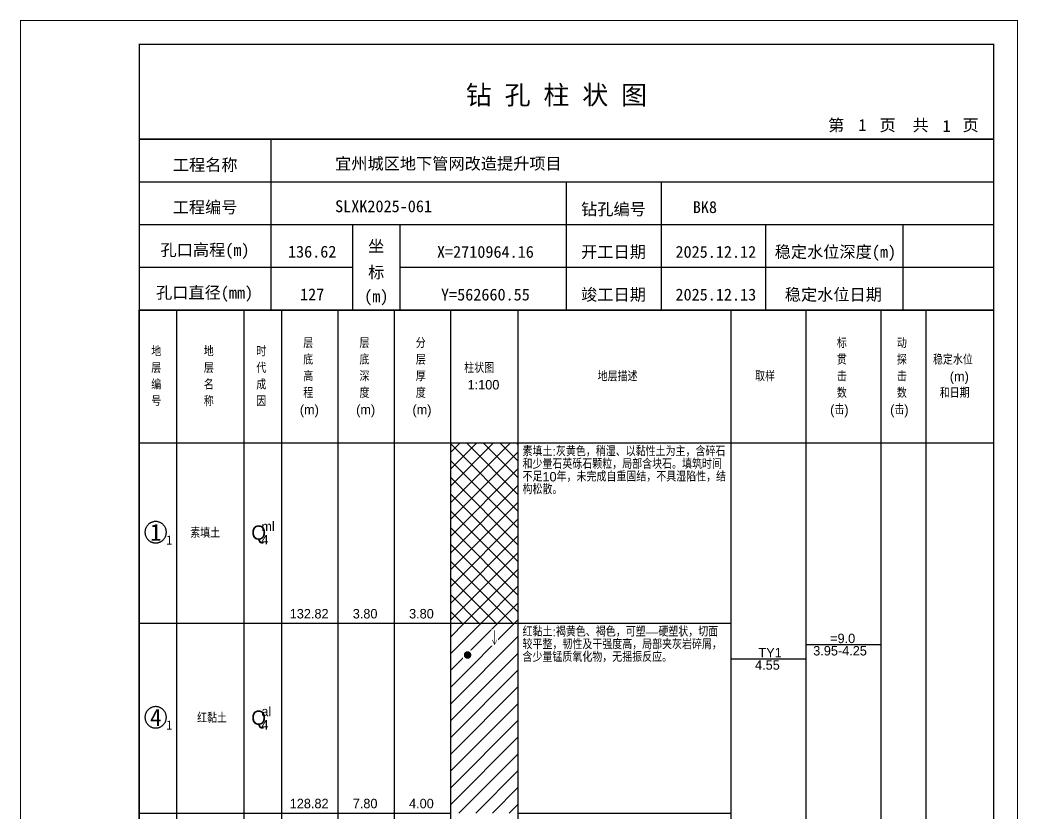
# Model space of a CAD drawing. Header units: millimetres. Extents: x 12489 to 89920, y 4630 to 4927.
# Drawn here: x 14029.3 to 14239.6, y 4759.7 to 4926.8 of the extents above; entities that cross this region are included whole.
import ezdxf
from ezdxf.enums import TextEntityAlignment as Align

# ---------------------------------------------------------------- set-up
doc = ezdxf.new("R2010")
doc.units = ezdxf.units.MM
doc.layers.add('GICAD_QUYANG', color=7, linetype='Continuous')
doc.layers.add('ZZT_TC', color=7, linetype='Continuous')
doc.styles.add('成果图图块', font='', dxfattribs={"height": 2.5})
doc.styles.add('成果图模板', font='')
doc.styles.add('成果图模板标题', font='simhei.ttf')
doc.styles.add('成果图表体', font='Comfont.shx', dxfattribs={"height": 2, "bigfont": 'Hztxt12a.shx'})
doc.styles.get('成果图图块').set_extended_font_data('FangSong_GB2312')
doc.styles.get('成果图模板').set_extended_font_data('FangSong_GB2312')

# ---------------------------------------------------------------- blocks, each defined once
blk = doc.blocks.new('DCBH-1-1-918', base_point=(0.3, -0.11))
at = {"layer": 'ZZT_TC', "color": 7}
blk.add_polyline3d([(-0.19, 2.31, 0), (-0.3, 2.31, 0), (-0.41, 2.3, 0), (-0.52, 2.29, 0), (-0.63, 2.27, 0), (-0.73, 2.24, 0), (-0.84, 2.21, 0), (-0.95, 2.18, 0), (-1.05, 2.14, 0), (-1.15, 2.09, 0), (-1.25, 2.04, 0), (-1.35, 1.99, 0), (-1.44, 1.93, 0), (-1.53, 1.87, 0), (-1.62, 1.8, 0), (-1.7, 1.73, 0), (-1.78, 1.65, 0), (-1.86, 1.57, 0), (-1.93, 1.49, 0), (-2, 1.4, 0), (-2.06, 1.31, 0), (-2.12, 1.22, 0), (-2.17, 1.12, 0), (-2.22, 1.02, 0), (-2.27, 0.92, 0), (-2.31, 0.82, 0), (-2.34, 0.71, 0), (-2.37, 0.61, 0), (-2.4, 0.5, 0), (-2.41, 0.39, 0), (-2.43, 0.28, 0), (-2.44, 0.17, 0), (-2.44, 0.06, 0), (-2.44, -0.05, 0), (-2.43, -0.16, 0), (-2.41, -0.27, 0), (-2.4, -0.38, 0), (-2.37, -0.49, 0), (-2.34, -0.6, 0), (-2.31, -0.7, 0), (-2.27, -0.8, 0), (-2.22, -0.9, 0), (-2.17, -1, 0), (-2.12, -1.1, 0), (-2.06, -1.19, 0), (-2, -1.28, 0), (-1.93, -1.37, 0), (-1.86, -1.45, 0), (-1.78, -1.53, 0), (-1.7, -1.61, 0), (-1.62, -1.68, 0), (-1.53, -1.75, 0), (-1.44, -1.81, 0), (-1.35, -1.87, 0), (-1.25, -1.93, 0), (-1.15, -1.98, 0), (-1.05, -2.02, 0), (-0.95, -2.06, 0), (-0.84, -2.1, 0), (-0.73, -2.13, 0), (-0.63, -2.15, 0), (-0.52, -2.17, 0), (-0.41, -2.18, 0), (-0.3, -2.19, 0), (-0.19, -2.19, 0), (-0.08, -2.19, 0), (0.03, -2.18, 0), (0.14, -2.17, 0), (0.25, -2.15, 0), (0.36, -2.13, 0), (0.47, -2.1, 0), (0.57, -2.06, 0), (0.67, -2.02, 0), (0.77, -1.98, 0), (0.87, -1.93, 0), (0.97, -1.87, 0), (1.06, -1.81, 0), (1.15, -1.75, 0), (1.24, -1.68, 0), (1.32, -1.61, 0), (1.4, -1.53, 0), (1.48, -1.45, 0), (1.55, -1.37, 0), (1.62, -1.28, 0), (1.68, -1.19, 0), (1.74, -1.1, 0), (1.8, -1, 0), (1.85, -0.9, 0), (1.89, -0.8, 0), (1.93, -0.7, 0), (1.97, -0.6, 0), (2, -0.49, 0), (2.02, -0.38, 0), (2.04, -0.27, 0), (2.05, -0.16, 0), (2.06, -0.05, 0), (2.06, 0.06, 0), (2.06, 0.17, 0), (2.05, 0.28, 0), (2.04, 0.39, 0), (2.02, 0.5, 0), (2, 0.61, 0), (1.97, 0.71, 0), (1.93, 0.82, 0), (1.89, 0.92, 0), (1.85, 1.02, 0), (1.8, 1.12, 0), (1.74, 1.22, 0), (1.68, 1.31, 0), (1.62, 1.4, 0), (1.55, 1.49, 0), (1.48, 1.57, 0), (1.4, 1.65, 0), (1.32, 1.73, 0), (1.24, 1.8, 0), (1.15, 1.87, 0), (1.06, 1.93, 0), (0.97, 1.99, 0), (0.87, 2.04, 0), (0.77, 2.09, 0), (0.67, 2.14, 0), (0.57, 2.18, 0), (0.47, 2.21, 0), (0.36, 2.24, 0), (0.25, 2.27, 0), (0.14, 2.29, 0), (0.03, 2.3, 0), (-0.08, 2.31, 0), (-0.19, 2.31, 0)], dxfattribs=at)
at = {"style": '成果图图块'}
blk.add_text('1', height=3.57, dxfattribs=at).set_placement((-0.16, -1.74), align=Align.CENTER)
blk.add_text('1', height=1.91, dxfattribs=at).set_placement((2.03, -2.53))
blk = doc.blocks.new('DCBH-1-1-919', base_point=(0.3, -0.11))
at = {"layer": 'ZZT_TC', "color": 7}
blk.add_polyline3d([(-0.19, 2.31, 0), (-0.3, 2.31, 0), (-0.41, 2.3, 0), (-0.52, 2.29, 0), (-0.63, 2.27, 0), (-0.73, 2.24, 0), (-0.84, 2.21, 0), (-0.95, 2.18, 0), (-1.05, 2.14, 0), (-1.15, 2.09, 0), (-1.25, 2.04, 0), (-1.35, 1.99, 0), (-1.44, 1.93, 0), (-1.53, 1.87, 0), (-1.62, 1.8, 0), (-1.7, 1.73, 0), (-1.78, 1.65, 0), (-1.86, 1.57, 0), (-1.93, 1.49, 0), (-2, 1.4, 0), (-2.06, 1.31, 0), (-2.12, 1.22, 0), (-2.17, 1.12, 0), (-2.22, 1.02, 0), (-2.27, 0.92, 0), (-2.31, 0.82, 0), (-2.34, 0.71, 0), (-2.37, 0.61, 0), (-2.4, 0.5, 0), (-2.41, 0.39, 0), (-2.43, 0.28, 0), (-2.44, 0.17, 0), (-2.44, 0.06, 0), (-2.44, -0.05, 0), (-2.43, -0.16, 0), (-2.41, -0.27, 0), (-2.4, -0.38, 0), (-2.37, -0.49, 0), (-2.34, -0.6, 0), (-2.31, -0.7, 0), (-2.27, -0.8, 0), (-2.22, -0.9, 0), (-2.17, -1, 0), (-2.12, -1.1, 0), (-2.06, -1.19, 0), (-2, -1.28, 0), (-1.93, -1.37, 0), (-1.86, -1.45, 0), (-1.78, -1.53, 0), (-1.7, -1.61, 0), (-1.62, -1.68, 0), (-1.53, -1.75, 0), (-1.44, -1.81, 0), (-1.35, -1.87, 0), (-1.25, -1.93, 0), (-1.15, -1.98, 0), (-1.05, -2.02, 0), (-0.95, -2.06, 0), (-0.84, -2.1, 0), (-0.73, -2.13, 0), (-0.63, -2.15, 0), (-0.52, -2.17, 0), (-0.41, -2.18, 0), (-0.3, -2.19, 0), (-0.19, -2.19, 0), (-0.08, -2.19, 0), (0.03, -2.18, 0), (0.14, -2.17, 0), (0.25, -2.15, 0), (0.36, -2.13, 0), (0.47, -2.1, 0), (0.57, -2.06, 0), (0.67, -2.02, 0), (0.77, -1.98, 0), (0.87, -1.93, 0), (0.97, -1.87, 0), (1.06, -1.81, 0), (1.15, -1.75, 0), (1.24, -1.68, 0), (1.32, -1.61, 0), (1.4, -1.53, 0), (1.48, -1.45, 0), (1.55, -1.37, 0), (1.62, -1.28, 0), (1.68, -1.19, 0), (1.74, -1.1, 0), (1.8, -1, 0), (1.85, -0.9, 0), (1.89, -0.8, 0), (1.93, -0.7, 0), (1.97, -0.6, 0), (2, -0.49, 0), (2.02, -0.38, 0), (2.04, -0.27, 0), (2.05, -0.16, 0), (2.06, -0.05, 0), (2.06, 0.06, 0), (2.06, 0.17, 0), (2.05, 0.28, 0), (2.04, 0.39, 0), (2.02, 0.5, 0), (2, 0.61, 0), (1.97, 0.71, 0), (1.93, 0.82, 0), (1.89, 0.92, 0), (1.85, 1.02, 0), (1.8, 1.12, 0), (1.74, 1.22, 0), (1.68, 1.31, 0), (1.62, 1.4, 0), (1.55, 1.49, 0), (1.48, 1.57, 0), (1.4, 1.65, 0), (1.32, 1.73, 0), (1.24, 1.8, 0), (1.15, 1.87, 0), (1.06, 1.93, 0), (0.97, 1.99, 0), (0.87, 2.04, 0), (0.77, 2.09, 0), (0.67, 2.14, 0), (0.57, 2.18, 0), (0.47, 2.21, 0), (0.36, 2.24, 0), (0.25, 2.27, 0), (0.14, 2.29, 0), (0.03, 2.3, 0), (-0.08, 2.31, 0), (-0.19, 2.31, 0)], dxfattribs=at)
at = {"style": '成果图图块'}
blk.add_text('4', height=3.57, dxfattribs=at).set_placement((-0.16, -1.74), align=Align.CENTER)
blk.add_text('1', height=1.91, dxfattribs=at).set_placement((2.03, -2.53))
blk = doc.blocks.new('gkqy1.dwg', base_point=(0.8, 0))
blk.add_wipeout([(-0.2, -0.2), (1.8, -0.2), (1.8, 1.8), (-0.2, 1.8)])
at = {"layer": 'GICAD_QUYANG'}
h = blk.add_hatch(color=7, dxfattribs=at)
edge = h.paths.add_edge_path()
edge.add_arc((0.8, 0.8), 0.8, 0, 360)
blk = doc.blocks.new('zztSLbg.dwg', base_point=(0.5, 0))
blk.add_wipeout([(-0.2, -0.2), (1.2, -0.2), (1.2, 3.2), (-0.2, 3.2)])
at = {"color": 7, "const_width": 0.1}
for points in [[(0.5, 3), (0.5, 0)], [(0, 1), (0.5, 0), (1, 1)]]:
    blk.add_lwpolyline(points, dxfattribs=at)
blk = doc.blocks.new('钻孔柱状图路桥昇龙制图梁世成校核莫家里.dwg8', base_point=(25, 236))
for p, q in [((52.82, 236), (52.82, 272)), ((25, 263), (205, 263)), ((115, 236), (115, 263)), ((135, 236), (135, 263)), ((25, 254), (205, 254)), ((70, 236), (70, 254)), ((80, 236), (80, 254)), ((157, 236), (157, 254)), ((185.95, 236), (185.95, 254)), ((25, 245), (70, 245)), ((80, 245), (205, 245))]:
    blk.add_line(p, q)
for points, const_width in [([(0, 0), (210, 0), (210, 297), (0, 297)], 0.25), ([(25, 5), (205, 5), (205, 292), (25, 292)], 0.3)]:
    blk.add_lwpolyline(points, close=True, dxfattribs=dict(const_width=const_width))
at = {"const_width": 0.3}
for points in [[(25, 272), (205, 272)], [(25, 236), (205, 236)]]:
    blk.add_lwpolyline(points, dxfattribs=at)
for s, height, style, p in [('钻 孔 柱 状 图', 4, '成果图模板标题', (93.8, 279.31)), ('第', 2.5, '成果图模板', (170.12, 273.7)), ('页', 2.5, '成果图模板', (180.96, 273.7)), ('共', 2.5, '成果图模板', (187.88, 273.7)), ('页', 2.5, '成果图模板', (198.44, 273.7)), ('工程名称', 2.5, '成果图模板', (32.07, 265.32)), ('宜州城区地下管网改造提升项目', 2.5, '成果图模板', (66.26, 265.61)), ('工程编号', 2.5, '成果图模板', (32.05, 256.41)), ('SLXK2025-061', 2.5, '成果图模板', (66.26, 256.61)), ('钻孔编号', 2.5, '成果图模板', (118.08, 256)), ('BK8', 2.5, '成果图模板', (141.61, 256.43)), ('孔口高程(m)', 2.5, '成果图模板', (29.48, 247.41)), ('坐', 2.5, '成果图模板', (73.21, 248.24)), ('开工日期', 2.5, '成果图模板', (118.08, 247)), ('稳定水位深度(m)', 2.5, '成果图模板', (158.86, 247)), ('标', 2.5, '成果图模板', (73.21, 242.7)), ('孔口直径(mm)', 2.5, '成果图模板', (28.54, 238.41)), ('(m) ', 2.5, '成果图模板', (72.38, 237.65)), ('竣工日期', 2.5, '成果图模板', (118.08, 238)), ('稳定水位日期', 2.5, '成果图模板', (160.99, 238))]:
    blk.add_text(s, height=height, dxfattribs=dict(style=style)).set_placement(p)
at = {"style": '成果图模板'}
for s, p in [('1', (177.35, 273.74)), ('1', (195.08, 273.53)), ('136.62', (61.43, 247.04)), ('X=2710964.16', (97.92, 247)), ('2025.12.12', (146.46, 247)), ('127', (61.43, 238.04)), ('Y=562660.55', (97.92, 238)), ('2025.12.13', (146.46, 238))]:
    blk.add_text(s, height=2.5, dxfattribs=at).set_placement(p, align=Align.CENTER)

msp = doc.modelspace()

# ---------------------------------------------------------------- hatches: boundary and pattern name
at = {"linetype": 'Continuous'}
h = msp.add_hatch(dxfattribs=at)
h.set_pattern_fill('GKSTT', scale=0.5, style=0, pattern_type=2)
h.set_pattern_definition([(45, (0, 0), (-1.76776695, 1.76776695), []), (135, (0, 0), (-1.76776695, -1.76776695), [])])
h.paths.add_polyline_path([(14120.06, 4799.71), (14134.29, 4799.71), (14134.29, 4837.71), (14120.06, 4837.71)])
h = msp.add_hatch(dxfattribs=at)
h.set_pattern_fill('GKNXT', scale=0.5, style=0, pattern_type=2)
h.set_pattern_definition([(45, (0, 0), (-1.76776695, 1.76776695), [])])
h.paths.add_polyline_path([(14120.06, 4759.71), (14134.29, 4759.71), (14134.29, 4799.71), (14120.06, 4799.71)])

# ---------------------------------------------------------------- linework, layer by layer
at = {"color": 0}
for p, q in [((14054.45, 4837.71), (14062.35, 4837.71)), ((14054.45, 4799.71), (14054.45, 4837.71)), ((14062.35, 4799.71), (14062.35, 4837.71)), ((14054.45, 4799.71), (14062.35, 4799.71)), ((14054.45, 4799.71), (14062.35, 4799.71)), ((14054.45, 4759.71), (14054.45, 4799.71)), ((14062.35, 4759.71), (14062.35, 4799.71)), ((14054.45, 4759.71), (14062.35, 4759.71))]:
    msp.add_line(p, q, dxfattribs=at)
for points in [[(14054.45, 4865.71), (14062.35, 4865.71)], [(14054.45, 4837.71), (14054.45, 4865.71)], [(14062.35, 4837.71), (14062.35, 4865.71)], [(14062.35, 4865.71), (14076.58, 4865.71)], [(14062.35, 4837.71), (14062.35, 4865.71)], [(14076.58, 4837.71), (14076.58, 4865.71)], [(14076.58, 4865.71), (14084.49, 4865.71)], [(14076.58, 4837.71), (14076.58, 4865.71)], [(14084.49, 4837.71), (14084.49, 4865.71)], [(14084.49, 4865.71), (14096.35, 4865.71)], [(14084.49, 4837.71), (14084.49, 4865.71)], [(14096.35, 4837.71), (14096.35, 4865.71)], [(14096.35, 4865.71), (14108.2, 4865.71)], [(14096.35, 4837.71), (14096.35, 4865.71)], [(14108.2, 4837.71), (14108.2, 4865.71)], [(14108.2, 4865.71), (14120.06, 4865.71)], [(14108.2, 4837.71), (14108.2, 4865.71)], [(14120.06, 4837.71), (14120.06, 4865.71)], [(14120.06, 4865.71), (14134.29, 4865.71)], [(14120.06, 4837.71), (14120.06, 4865.71)], [(14134.29, 4837.71), (14134.29, 4865.71)], [(14134.29, 4865.71), (14179.11, 4865.71)], [(14134.29, 4837.71), (14134.29, 4865.71)], [(14179.11, 4837.71), (14179.11, 4865.71)], [(14179.11, 4865.71), (14194.92, 4865.71)], [(14179.11, 4837.71), (14179.11, 4865.71)], [(14194.92, 4837.71), (14194.92, 4865.71)], [(14194.92, 4865.71), (14210.73, 4865.71)], [(14194.92, 4837.71), (14194.92, 4865.71)], [(14210.73, 4837.71), (14210.73, 4865.71)], [(14210.73, 4865.71), (14220.22, 4865.71)], [(14210.73, 4837.71), (14210.73, 4865.71)], [(14220.22, 4837.71), (14220.22, 4865.71)], [(14220.22, 4865.71), (14234.45, 4865.71)], [(14220.22, 4837.71), (14220.22, 4865.71)], [(14234.45, 4837.71), (14234.45, 4865.71)], [(14054.45, 4837.71), (14062.35, 4837.71)], [(14054.45, 4643.71), (14054.45, 4837.71)], [(14054.45, 4837.71), (14062.35, 4837.71)], [(14062.35, 4643.71), (14062.35, 4837.71)], [(14062.35, 4837.71), (14076.58, 4837.71)], [(14062.35, 4643.71), (14062.35, 4837.71)], [(14062.35, 4837.71), (14076.58, 4837.71)], [(14062.35, 4837.71), (14076.58, 4837.71)], [(14062.35, 4799.71), (14062.35, 4837.71)], [(14076.58, 4643.71), (14076.58, 4837.71)], [(14076.58, 4799.71), (14076.58, 4837.71)], [(14076.58, 4837.71), (14084.49, 4837.71)], [(14076.58, 4643.71), (14076.58, 4837.71)], [(14076.58, 4837.71), (14084.49, 4837.71)], [(14076.58, 4837.71), (14084.49, 4837.71)], [(14076.58, 4799.71), (14076.58, 4837.71)], [(14084.49, 4643.71), (14084.49, 4837.71)], [(14084.49, 4799.71), (14084.49, 4837.71)], [(14084.49, 4837.71), (14096.35, 4837.71)], [(14084.49, 4643.71), (14084.49, 4837.71)], [(14084.49, 4837.71), (14096.35, 4837.71)], [(14084.49, 4837.71), (14096.35, 4837.71)], [(14084.49, 4799.71), (14084.49, 4837.71)], [(14096.35, 4643.71), (14096.35, 4837.71)], [(14096.35, 4799.71), (14096.35, 4837.71)], [(14096.35, 4837.71), (14108.2, 4837.71)], [(14096.35, 4643.71), (14096.35, 4837.71)], [(14096.35, 4837.71), (14108.2, 4837.71)], [(14096.35, 4837.71), (14108.2, 4837.71)], [(14096.35, 4799.71), (14096.35, 4837.71)], [(14108.2, 4643.71), (14108.2, 4837.71)], [(14108.2, 4799.71), (14108.2, 4837.71)], [(14108.2, 4837.71), (14120.06, 4837.71)], [(14108.2, 4643.71), (14108.2, 4837.71)], [(14108.2, 4837.71), (14120.06, 4837.71)], [(14108.2, 4837.71), (14120.06, 4837.71)], [(14108.2, 4799.71), (14108.2, 4837.71)], [(14120.06, 4643.71), (14120.06, 4837.71)], [(14120.06, 4799.71), (14120.06, 4837.71)], [(14120.06, 4837.71), (14134.29, 4837.71)], [(14120.06, 4643.71), (14120.06, 4837.71)], [(14120.06, 4837.71), (14134.29, 4837.71)], [(14134.29, 4643.71), (14134.29, 4837.71)], [(14134.29, 4837.71), (14179.11, 4837.71)], [(14134.29, 4643.71), (14134.29, 4837.71)], [(14134.29, 4837.71), (14179.11, 4837.71)], [(14134.29, 4837.71), (14179.11, 4837.71)], [(14134.29, 4799.71), (14134.29, 4837.71)], [(14179.11, 4643.71), (14179.11, 4837.71)], [(14179.11, 4799.71), (14179.11, 4837.71)], [(14179.11, 4837.71), (14194.92, 4837.71)], [(14179.11, 4643.71), (14179.11, 4837.71)], [(14179.11, 4837.71), (14194.92, 4837.71)], [(14194.92, 4643.71), (14194.92, 4837.71)], [(14194.92, 4837.71), (14210.73, 4837.71)], [(14194.92, 4643.71), (14194.92, 4837.71)], [(14194.92, 4837.71), (14210.73, 4837.71)], [(14210.73, 4643.71), (14210.73, 4837.71)], [(14210.73, 4837.71), (14220.22, 4837.71)], [(14210.73, 4643.71), (14210.73, 4837.71)], [(14210.73, 4837.71), (14220.22, 4837.71)], [(14220.22, 4643.71), (14220.22, 4837.71)], [(14220.22, 4837.71), (14234.45, 4837.71)], [(14220.22, 4643.71), (14220.22, 4837.71)], [(14220.22, 4837.71), (14234.45, 4837.71)], [(14234.45, 4643.71), (14234.45, 4837.71)], [(14062.35, 4799.71), (14076.58, 4799.71)], [(14062.35, 4799.71), (14076.58, 4799.71)], [(14062.35, 4759.71), (14062.35, 4799.71)], [(14076.58, 4759.71), (14076.58, 4799.71)], [(14076.58, 4799.71), (14084.49, 4799.71)], [(14076.58, 4799.71), (14084.49, 4799.71)], [(14076.58, 4759.71), (14076.58, 4799.71)], [(14084.49, 4759.71), (14084.49, 4799.71)], [(14084.49, 4799.71), (14096.35, 4799.71)], [(14084.49, 4799.71), (14096.35, 4799.71)], [(14084.49, 4759.71), (14084.49, 4799.71)], [(14096.35, 4759.71), (14096.35, 4799.71)], [(14096.35, 4799.71), (14108.2, 4799.71)], [(14096.35, 4799.71), (14108.2, 4799.71)], [(14096.35, 4759.71), (14096.35, 4799.71)], [(14108.2, 4759.71), (14108.2, 4799.71)], [(14108.2, 4799.71), (14120.06, 4799.71)], [(14108.2, 4799.71), (14120.06, 4799.71)], [(14108.2, 4759.71), (14108.2, 4799.71)], [(14120.06, 4759.71), (14120.06, 4799.71)], [(14134.29, 4799.71), (14179.11, 4799.71)], [(14134.29, 4799.71), (14179.11, 4799.71)], [(14134.29, 4759.71), (14134.29, 4799.71)], [(14179.11, 4759.71), (14179.11, 4799.71)], [(14194.92, 4795.21), (14210.73, 4795.21)], [(14179.11, 4792.21), (14194.92, 4792.21)], [(14062.35, 4759.71), (14076.58, 4759.71)], [(14076.58, 4759.71), (14084.49, 4759.71)], [(14084.49, 4759.71), (14096.35, 4759.71)], [(14096.35, 4759.71), (14108.2, 4759.71)], [(14108.2, 4759.71), (14120.06, 4759.71)], [(14134.29, 4759.71), (14179.11, 4759.71)]]:
    msp.add_lwpolyline(points, dxfattribs=at)
at = {"color": 7, "flags": 128}
msp.add_lwpolyline([(14120.06, 4799.71), (14134.29, 4799.71)], dxfattribs=at)

# ---------------------------------------------------------------- block references
for name, p in [('DCBH-1-1-918', (14058.4, 4818.71)), ('DCBH-1-1-919', (14058.4, 4779.71))]:
    msp.add_blockref(name, p)

# ---------------------------------------------------------------- texts
at = {"color": 0, "style": '成果图表体'}
for s, height, p in [('层', 2, (14089, 4857.71)), ('层', 2, (14100.85, 4857.71)), ('分', 2, (14112.71, 4857.71)), ('标', 2, (14201.41, 4857.71)), ('动', 2, (14214.05, 4857.71)), ('地', 2, (14056.98, 4855.96)), ('地', 2, (14068.05, 4855.96)), ('时', 2, (14079.11, 4855.96)), ('底', 2, (14089, 4854.21)), ('底', 2, (14100.85, 4854.21)), ('层', 2, (14112.71, 4854.21)), ('贯', 2, (14201.41, 4854.21)), ('探', 2, (14214.05, 4854.21)), ('稳定水位', 2, (14221.65, 4854.21)), ('层', 2, (14056.98, 4852.46)), ('层', 2, (14068.05, 4852.46)), ('代', 2, (14079.11, 4852.46)), ('高', 2, (14089, 4850.71)), ('深', 2, (14100.85, 4850.71)), ('厚', 2, (14112.71, 4850.71)), ('柱状图', 2, (14122.91, 4852.46)), ('地层描述', 2, (14151.02, 4850.71)), ('取样', 2, (14184.18, 4850.71)), ('击', 2, (14201.41, 4850.71)), ('击', 2, (14214.05, 4850.71)), ('(m)', 2, (14225.2, 4850.71)), ('编', 2, (14056.98, 4848.96)), ('名', 2, (14068.05, 4848.96)), ('成', 2, (14079.11, 4848.96)), ('1:100', 2, (14123.62, 4848.96)), ('程', 2, (14089, 4847.21)), ('度', 2, (14100.85, 4847.21)), ('度', 2, (14112.71, 4847.21)), ('数', 2, (14201.41, 4847.21)), ('数', 2, (14214.05, 4847.21)), ('和日期', 2, (14223.07, 4847.21)), ('号', 2, (14056.98, 4845.46)), ('称', 2, (14068.05, 4845.46)), ('因', 2, (14079.11, 4845.46)), ('(m)', 2, (14088.28, 4843.71)), ('(m)', 2, (14100.14, 4843.71)), ('(m)', 2, (14112, 4843.71)), ('(击)', 2, (14199.99, 4843.71)), ('(击)', 2, (14212.63, 4843.71)), ('ml', 2, (14080.18, 4819.11)), ('素填土', 2, (14065.2, 4817.71)), ('Q', 3, (14078.05, 4817.31)), ('4', 2, (14080.18, 4816.31)), ('132.82', 2, (14086.15, 4800.71)), ('3.80', 2, (14099.43, 4800.71)), ('3.80', 2, (14111.29, 4800.71)), ('=9.0', 2, (14199.99, 4795.51)), ('TY1', 2, (14184.89, 4792.51)), ('3.95-4.25', 2, (14196.43, 4792.91)), ('4.55', 2, (14184.18, 4789.91)), ('Q', 3, (14078.05, 4778.31)), ('al', 2, (14080.18, 4780.11)), ('红黏土', 2, (14066.63, 4778.71)), ('4', 2, (14080.18, 4777.31)), ('128.82', 2, (14086.15, 4760.71)), ('7.80', 2, (14099.43, 4760.71)), ('4.00', 2, (14111.29, 4760.71))]:
    msp.add_text(s, height=height, dxfattribs=at).set_placement(p)
at = {"color": 0, "char_height": 2, "width": 43.0292, "attachment_point": 1, "line_spacing_factor": 0.8, "style": '成果图表体'}
for s, insert in [('素填土:灰黄色，稍湿、以黏性土为主，含碎石和少量石英砾石颗粒，局部含块石。填筑时间不足10年，未完成自重固结，不具湿陷性，结构松散。', (14135.19, 4836.91)), ('红黏土:褐黄色、褐色，可塑—硬塑状，切面较平整，韧性及干强度高，局部夹灰岩碎屑，含少量锰质氧化物，无摇振反应。', (14135.19, 4798.91))]:
    msp.add_mtext(s, dxfattribs=dict(at, insert=insert))

# ---------------------------------------------------------------- next in the draw order: block references
for name, p in [('zztSLbg.dwg', (14129.31, 4795.21)), ('gkqy1.dwg', (14123.62, 4792.21))]:
    msp.add_blockref(name, p)

# ---------------------------------------------------------------- next in the draw order: block references
msp.add_blockref('钻孔柱状图路桥昇龙制图梁世成校核莫家里.dwg8', (14054.45, 4865.71))

doc.saveas('drawing.dxf')
